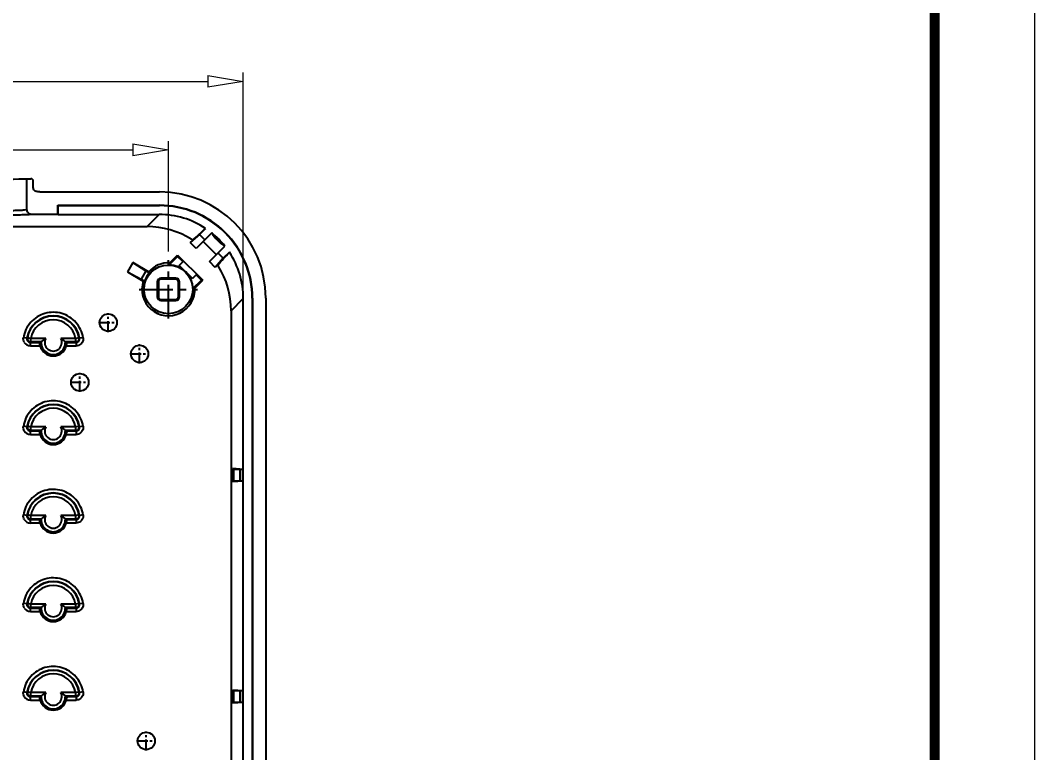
# Model space of a CAD drawing. Header units: millimetres. Extents: x 2151 to 2806, y 681 to 1136.
# Drawn here: x 2691.7 to 2806.3, y 878.3 to 961 of the extents above; entities that cross this region are included whole.
import ezdxf

# ---------------------------------------------------------------- set-up
doc = ezdxf.new("R2010")
doc.units = ezdxf.units.MM
doc.linetypes.add('CENTER', pattern=[50.8, 31.75, -6.35, 6.35, -6.35])
doc.layers.add('dim', color=82, linetype='Continuous', lineweight=9)
doc.layers.add('from', color=7, linetype='Continuous', lineweight=13)
doc.styles.add('wuwei', font='SimSun.ttf', dxfattribs={"width": 0.8, "oblique": 10})
doc.dimstyles.new('wuwei', dxfattribs={"dimscale": 2, "dimtxt": 2.5, "dimasz": 1.5, "dimexe": 0.3, "dimexo": 0.3, "dimgap": 0.5, "dimtad": 1, "dimdsep": 46, "dimtxsty": 'wuwei', "dimblk": 'CLOSEDBLANK', "dimcen": 0, "dimclrd": 42, "dimclre": 40, "dimclrt": 74, "dimazin": 2, "dimtfac": 1, "dimtofl": 0, "dimtmove": 0, "dimatfit": 3, "dimfxl": 1, "dimlwd": 5, "dimlwe": 5, "dimarcsym": 0})

# ---------------------------------------------------------------- blocks, each defined once
blk = doc.blocks.new('_ClosedBlank')
at = {"color": 0, "linetype": 'ByBlock', "lineweight": -2}
for p, q in [((-1, 0.167), (0, 0)), ((-1, 0.167), (-1, -0.167)), ((0, 0), (-1, -0.167))]:
    blk.add_line(p, q, dxfattribs=at)
blk = doc.blocks.new('*D3')
at = {"layer": 'Defpoints', "color": 0}
for p in [(2716.92, 954.08), (2504, 929.56), (2716.92, 929.56)]:
    blk.add_point(p, dxfattribs=at)
at = {"layer": 'dim', "color": 40, "lineweight": 5}
for p, q in [((2504, 930.56), (2504, 955.08)), ((2716.92, 930.56), (2716.92, 955.08))]:
    blk.add_line(p, q, dxfattribs=at)
at = {"layer": 'dim', "color": 42, "lineweight": 5}
blk.add_line((2508, 954.08), (2712.92, 954.08), dxfattribs=at)
at = {"layer": 'dim', "color": 42, "lineweight": 5, "xscale": 4, "yscale": 4, "zscale": 4, "rotation": 180}
blk.add_blockref('_ClosedBlank', (2504, 954.08), dxfattribs=at)
at = {"layer": 'dim', "color": 42, "lineweight": 5, "xscale": 4, "yscale": 4, "zscale": 4}
blk.add_blockref('_ClosedBlank', (2716.92, 954.08), dxfattribs=at)
at = {"layer": 'dim', "color": 74, "insert": (2610.46, 957.58), "char_height": 5, "attachment_point": 5, "style": 'wuwei'}
blk.add_mtext('212.92', dxfattribs=at)
blk = doc.blocks.new('*D8')
at = {"layer": 'Defpoints', "color": 0}
for p in [(2708.46, 946.35), (2642.96, 934.27), (2708.46, 933.88)]:
    blk.add_point(p, dxfattribs=at)
at = {"layer": 'dim', "color": 40, "lineweight": 5}
for p, q in [((2642.96, 935.27), (2642.96, 947.34)), ((2708.46, 934.88), (2708.46, 947.34))]:
    blk.add_line(p, q, dxfattribs=at)
at = {"layer": 'dim', "color": 42, "lineweight": 5}
blk.add_line((2646.96, 946.35), (2704.46, 946.35), dxfattribs=at)
at = {"layer": 'dim', "color": 42, "lineweight": 5, "xscale": 4, "yscale": 4, "zscale": 4, "rotation": 180}
blk.add_blockref('_ClosedBlank', (2642.96, 946.35), dxfattribs=at)
at = {"layer": 'dim', "color": 42, "lineweight": 5, "xscale": 4, "yscale": 4, "zscale": 4}
blk.add_blockref('_ClosedBlank', (2708.46, 946.35), dxfattribs=at)
at = {"layer": 'dim', "color": 74, "insert": (2675.71, 949.84), "char_height": 5, "attachment_point": 5, "style": 'wuwei'}
blk.add_mtext('65.5', dxfattribs=at)

msp = doc.modelspace()

# ---------------------------------------------------------------- linework, layer by layer
at = {"color": 7, "linetype": 'Continuous'}
for p, q in [((2692.463, 943.096), (2692.913, 943.096)), ((2692.463, 939.595), (2692.463, 943.096)), ((2693.213, 942.096), (2693.213, 942.796)), ((2693.963, 941.596), (2707.47, 941.596)), ((2695.963, 940.094), (2707.467, 940.094)), ((2695.963, 939.094), (2695.963, 940.094)), ((2695.963, 940.094), (2696.003, 940.054)), ((2696.003, 940.054), (2707.467, 940.054)), ((2696.003, 939.054), (2696.003, 940.054)), ((2707.467, 940.094), (2707.467, 940.054)), ((2693.213, 939.094), (2695.963, 939.094)), ((2695.963, 939.094), (2696.003, 939.054)), ((2696.003, 939.054), (2707.427, 939.054)), ((2706.053, 937.68), (2707.427, 939.054)), ((2644.963, 937.68), (2706.053, 937.68)), ((2713.357, 936.975), (2711.602, 935.22)), ((2711.974, 936.79), (2712.664, 937.48)), ((2711.974, 936.79), (2710.93, 935.891)), ((2711.602, 935.22), (2710.93, 935.891)), ((2712.573, 936.191), (2711.974, 936.79)), ((2713.87, 934.519), (2712.386, 936.004)), ((2713.086, 933.735), (2714.842, 935.49)), ((2714.657, 934.107), (2714.058, 934.706)), ((2715.347, 934.797), (2714.657, 934.107)), ((2704.433, 933.615), (2703.833, 932.576)), ((2706.232, 932.577), (2704.433, 933.615)), ((2704.433, 933.615), (2705.914, 932.685)), ((2708.556, 933.372), (2709.507, 934.323)), ((2708.614, 933.576), (2708.556, 933.372)), ((2708.614, 933.576), (2709.507, 934.469)), ((2709.507, 934.323), (2709.507, 934.469)), ((2709.507, 934.469), (2712.336, 931.641)), ((2710.106, 933.724), (2709.507, 934.323)), ((2709.684, 933.302), (2710.178, 933.796)), ((2713.758, 933.063), (2713.086, 933.735)), ((2714.657, 934.107), (2713.758, 933.063)), ((2703.833, 932.576), (2705.379, 931.759)), ((2703.833, 932.576), (2705.632, 931.538)), ((2705.914, 932.685), (2705.379, 931.759)), ((2706.303, 932.46), (2705.914, 932.685)), ((2711.169, 931.817), (2709.684, 933.302)), ((2705.379, 931.759), (2705.769, 931.534)), ((2707.213, 931.446), (2707.331, 931.446)), ((2707.213, 931.446), (2707.213, 929.746)), ((2707.331, 931.446), (2707.331, 929.746)), ((2709.313, 931.846), (2707.613, 931.846)), ((2707.613, 931.846), (2707.613, 931.728)), ((2709.313, 931.728), (2707.613, 931.728)), ((2709.313, 931.846), (2709.313, 931.728)), ((2709.713, 931.446), (2709.595, 931.446)), ((2709.595, 929.746), (2709.595, 931.446)), ((2709.713, 929.746), (2709.713, 931.446)), ((2711.169, 931.817), (2711.662, 932.311)), ((2711.239, 930.689), (2712.19, 931.641)), ((2711.442, 930.747), (2712.336, 931.641)), ((2712.19, 931.641), (2711.591, 932.24)), ((2712.19, 931.641), (2712.336, 931.641)), ((2711.239, 930.689), (2711.442, 930.747)), ((2707.213, 929.746), (2707.331, 929.746)), ((2707.613, 929.464), (2709.313, 929.464)), ((2707.613, 929.346), (2707.613, 929.464)), ((2707.613, 929.346), (2709.313, 929.346)), ((2709.313, 929.346), (2709.313, 929.464)), ((2709.713, 929.746), (2709.595, 929.746)), ((2715.547, 928.186), (2716.921, 929.56)), ((2716.921, 871.493), (2716.921, 929.56)), ((2717.961, 929.6), (2717.921, 929.6)), ((2717.921, 929.6), (2717.921, 809.592)), ((2717.961, 929.6), (2717.961, 809.592)), ((2719.463, 929.603), (2719.463, 809.589)), ((2715.547, 928.186), (2715.547, 871.596)), ((2692.489, 925.072), (2692.094, 925.136)), ((2692.934, 925.052), (2692.541, 925.123)), ((2692.883, 924.609), (2693.952, 924.609)), ((2692.883, 924.21), (2692.883, 924.609)), ((2694.608, 925.052), (2692.934, 925.052)), ((2692.934, 924.652), (2692.934, 925.052)), ((2694.096, 924.652), (2692.934, 924.652)), ((2693.963, 924.62), (2694.063, 924.62)), ((2697.99, 925.052), (2696.317, 925.052)), ((2697.991, 924.652), (2696.83, 924.652)), ((2696.862, 924.62), (2696.962, 924.62)), ((2696.974, 924.609), (2698.042, 924.609)), ((2698.385, 925.123), (2697.991, 925.052)), ((2697.991, 925.052), (2697.991, 924.652)), ((2698.042, 924.609), (2698.042, 924.21)), ((2698.831, 925.136), (2698.437, 925.072)), ((2692.883, 924.21), (2693.988, 924.21)), ((2696.937, 924.21), (2698.042, 924.21)), ((2692.489, 915.072), (2692.094, 915.136)), ((2692.934, 915.052), (2692.541, 915.123)), ((2692.883, 914.609), (2693.952, 914.609)), ((2692.883, 914.21), (2692.883, 914.609)), ((2692.883, 914.21), (2693.988, 914.21)), ((2694.608, 915.052), (2692.934, 915.052)), ((2692.934, 914.652), (2692.934, 915.052)), ((2694.096, 914.652), (2692.934, 914.652)), ((2693.963, 914.62), (2694.063, 914.62)), ((2697.99, 915.052), (2696.317, 915.052)), ((2697.991, 914.652), (2696.83, 914.652)), ((2696.862, 914.62), (2696.962, 914.62)), ((2696.937, 914.21), (2698.042, 914.21)), ((2696.974, 914.609), (2698.042, 914.609)), ((2698.385, 915.123), (2697.991, 915.052)), ((2697.991, 915.052), (2697.991, 914.652)), ((2698.042, 914.609), (2698.042, 914.21)), ((2698.831, 915.136), (2698.437, 915.072)), ((2716.921, 910.256), (2715.721, 910.346)), ((2715.721, 910.346), (2715.721, 908.846)), ((2715.814, 910.253), (2715.721, 910.346)), ((2716.876, 910.254), (2715.814, 910.253)), ((2715.814, 910.253), (2715.814, 908.939)), ((2716.561, 908.939), (2716.561, 910.253)), ((2716.876, 910.254), (2716.921, 910.256)), ((2716.876, 908.938), (2716.876, 910.254)), ((2715.814, 908.939), (2715.721, 908.846)), ((2716.921, 908.936), (2715.721, 908.846)), ((2716.876, 908.938), (2715.814, 908.939)), ((2716.876, 908.938), (2716.921, 908.936)), ((2692.489, 905.072), (2692.094, 905.136)), ((2692.934, 905.052), (2692.541, 905.123)), ((2694.608, 905.052), (2692.934, 905.052)), ((2692.934, 904.652), (2692.934, 905.052)), ((2697.99, 905.052), (2696.317, 905.052)), ((2698.385, 905.123), (2697.991, 905.052)), ((2697.991, 905.052), (2697.991, 904.652)), ((2698.831, 905.136), (2698.437, 905.072)), ((2692.883, 904.609), (2693.952, 904.609)), ((2692.883, 904.21), (2692.883, 904.609)), ((2692.883, 904.21), (2693.988, 904.21)), ((2694.096, 904.652), (2692.934, 904.652)), ((2693.963, 904.62), (2694.063, 904.62)), ((2697.991, 904.652), (2696.83, 904.652)), ((2696.862, 904.62), (2696.962, 904.62)), ((2696.937, 904.21), (2698.042, 904.21)), ((2696.974, 904.609), (2698.042, 904.609)), ((2698.042, 904.609), (2698.042, 904.21)), ((2692.489, 895.072), (2692.094, 895.136)), ((2692.934, 895.052), (2692.541, 895.123)), ((2692.883, 894.609), (2693.952, 894.609)), ((2692.883, 894.21), (2692.883, 894.609)), ((2694.608, 895.052), (2692.934, 895.052)), ((2692.934, 894.652), (2692.934, 895.052)), ((2694.096, 894.652), (2692.934, 894.652)), ((2693.963, 894.62), (2694.063, 894.62)), ((2697.99, 895.052), (2696.317, 895.052)), ((2697.991, 894.652), (2696.83, 894.652)), ((2696.862, 894.62), (2696.962, 894.62)), ((2696.974, 894.609), (2698.042, 894.609)), ((2698.385, 895.123), (2697.991, 895.052)), ((2697.991, 895.052), (2697.991, 894.652)), ((2698.042, 894.609), (2698.042, 894.21)), ((2698.831, 895.136), (2698.437, 895.072)), ((2692.883, 894.21), (2693.988, 894.21)), ((2696.937, 894.21), (2698.042, 894.21)), ((2692.489, 885.072), (2692.094, 885.136)), ((2692.934, 885.052), (2692.541, 885.123)), ((2692.883, 884.609), (2693.952, 884.609)), ((2692.883, 884.21), (2692.883, 884.609)), ((2694.608, 885.052), (2692.934, 885.052)), ((2692.934, 884.652), (2692.934, 885.052)), ((2694.096, 884.652), (2692.934, 884.652)), ((2693.963, 884.62), (2694.063, 884.62)), ((2697.99, 885.052), (2696.317, 885.052)), ((2697.991, 884.652), (2696.83, 884.652)), ((2696.862, 884.62), (2696.962, 884.62)), ((2696.974, 884.609), (2698.042, 884.609)), ((2698.385, 885.123), (2697.991, 885.052)), ((2697.991, 885.052), (2697.991, 884.652)), ((2698.042, 884.609), (2698.042, 884.21)), ((2698.831, 885.136), (2698.437, 885.072)), ((2716.921, 885.256), (2715.721, 885.346)), ((2715.814, 885.253), (2715.721, 885.346)), ((2715.721, 885.346), (2715.721, 883.846)), ((2716.876, 885.254), (2715.814, 885.253)), ((2715.814, 885.253), (2715.814, 883.939)), ((2716.561, 883.939), (2716.561, 885.253)), ((2716.876, 885.254), (2716.921, 885.256)), ((2716.876, 883.938), (2716.876, 885.254)), ((2692.883, 884.21), (2693.988, 884.21)), ((2696.937, 884.21), (2698.042, 884.21)), ((2715.814, 883.939), (2715.721, 883.846)), ((2716.921, 883.936), (2715.721, 883.846)), ((2716.876, 883.938), (2715.814, 883.939)), ((2716.876, 883.938), (2716.921, 883.936))]:
    msp.add_line(p, q, dxfattribs=at)
at = {"color": 1, "linetype": 'CENTER', "ltscale": 0.119341}
for p, q in [((2708.463, 927.314), (2708.463, 933.878)), ((2705.181, 930.596), (2711.745, 930.596))]:
    msp.add_line(p, q, dxfattribs=at)
at = {"color": 1, "linetype": 'CENTER', "ltscale": 0.039162}
for p, q in [((2701.677, 925.769), (2701.677, 927.923)), ((2700.6, 926.846), (2702.754, 926.846)), ((2705.213, 922.233), (2705.213, 924.387)), ((2704.136, 923.31), (2706.29, 923.31)), ((2698.463, 919.007), (2698.463, 921.184)), ((2698.463, 919.007), (2698.463, 921.184)), ((2698.463, 919.007), (2698.463, 921.184)), ((2697.374, 920.096), (2699.551, 920.096)), ((2697.374, 920.096), (2699.551, 920.096)), ((2697.374, 920.096), (2699.551, 920.096))]:
    msp.add_line(p, q, dxfattribs=at)
at = {"color": 1, "linetype": 'CENTER', "ltscale": 0.038953}
for p, q in [((2705.963, 878.525), (2705.963, 880.667)), ((2704.891, 879.596), (2707.034, 879.596))]:
    msp.add_line(p, q, dxfattribs=at)
at = {"color": 7, "linetype": 'Continuous'}
for centre, radius in [((2708.463, 930.596), 2.75), ((2701.677, 926.846), 0.979), ((2705.213, 923.31), 0.979), ((2705.963, 879.596), 0.974)]:
    msp.add_circle(centre, radius, dxfattribs=at)
at = {"color": 3, "linetype": 'Continuous'}
msp.add_circle((2698.463, 920.096), 0.99, dxfattribs=at)
at = {"color": 7, "linetype": 'Continuous'}
for centre, radius, start, end in [((2692.913, 942.796), 0.3, 0.01107, 89.97959), ((2693.058, 939.676), 0.601, 187.73231, 284.85246), ((2707.469, 929.602), 10.492, 359.98763, 90.01237), ((2707.469, 929.602), 10.452, 359.98759, 90.01241), ((2706.053, 928.181), 9.499, 57.87717, 90.00316), ((2706.079, 928.222), 9.451, 57.1677, 57.88247), ((2708.463, 930.596), 2.984, 87.09389, 138.39846), ((2708.463, 930.596), 2.853, 139.19957, 160.80043), ((2764.41, 968.13), 68.181, 211.42937, 211.54459), ((2708.463, 930.596), 2.777, 1.9227, 88.07729), ((2706.088, 928.213), 9.451, 32.11753, 32.8323), ((2706.048, 928.186), 9.499, 359.99736, 32.12231), ((2708.463, 930.596), 2.984, 161.60154, 2.90611), ((2703.953, 864.244), 67.315, 88.45467, 88.57137), ((2707.613, 931.446), 0.4, 90, 180), ((2707.613, 931.446), 0.282, 90, 180), ((2709.313, 931.446), 0.4, 0, 90), ((2709.313, 931.446), 0.282, 0, 90), ((2707.613, 929.746), 0.4, 180, 270), ((2707.613, 929.746), 0.282, 180, 270), ((2709.313, 929.746), 0.4, 270, 0), ((2709.313, 929.746), 0.282, 270, 0), ((2695.463, 924.596), 3.012, 9.10237, 170.89755), ((2695.463, 924.596), 2.969, 10.2257, 169.77419), ((2695.463, 924.596), 2.569, 10.22852, 169.77324), ((2692.884, 925.01), 0.801, 210.57414, 269.98147), ((2692.882, 925.008), 0.399, 170.87638, 270.15357), ((2698.009, 919.44), 7.887, 133.89315, 134.42085), ((2695.463, 924.596), 1.4, 178.99954, 1.00046), ((2695.463, 924.596), 1.368, 177.63893, 2.36107), ((2695.463, 924.596), 0.968, 151.89844, 28.10156), ((2695.662, 924.545), 1.319, 345.2528, 352.68796), ((2693.995, 921.604), 4.232, 45.25541, 45.46668), ((2697.99, 925.053), 0.4, 270.10403, 10.12189), ((2693.529, 919.316), 6.956, 49.55496, 50.10248), ((2698.043, 925.008), 0.399, 269.85542, 9.24643), ((2693.092, 919.62), 7.635, 45.57116, 46.11627), ((2695.463, 924.596), 1.524, 194.67807, 345.32193), ((2695.463, 914.596), 3.012, 9.10237, 170.89755), ((2695.463, 914.596), 2.969, 10.2257, 169.77419), ((2695.463, 914.596), 2.569, 10.22852, 169.77324), ((2692.884, 915.01), 0.801, 210.57414, 269.98147), ((2692.882, 915.008), 0.399, 170.87638, 270.15357), ((2698.009, 909.44), 7.887, 133.89315, 134.42085), ((2695.463, 914.596), 1.524, 194.67807, 345.32193), ((2695.463, 914.596), 1.4, 178.99954, 1.00046), ((2695.463, 914.596), 1.368, 177.63893, 2.36107), ((2695.463, 914.596), 0.968, 151.89844, 28.10156), ((2695.662, 914.545), 1.319, 345.2528, 352.68796), ((2693.995, 911.604), 4.232, 45.25541, 45.46668), ((2697.99, 915.053), 0.4, 270.10403, 10.12189), ((2693.529, 909.316), 6.956, 49.55496, 50.10248), ((2698.043, 915.008), 0.399, 269.85542, 9.24643), ((2693.092, 909.62), 7.635, 45.57116, 46.11627), ((2695.463, 904.596), 3.012, 9.10237, 170.89755), ((2695.463, 904.596), 2.969, 10.2257, 169.77419), ((2695.463, 904.596), 2.569, 10.22852, 169.77324), ((2692.882, 905.008), 0.399, 170.87638, 270.15357), ((2698.009, 899.44), 7.887, 133.89315, 134.42085), ((2695.463, 904.596), 0.968, 151.89844, 28.10156), ((2697.99, 905.053), 0.4, 270.10403, 10.12189), ((2698.043, 905.008), 0.399, 269.85542, 9.24643), ((2693.092, 899.62), 7.635, 45.57116, 46.11627), ((2692.884, 905.01), 0.801, 210.57414, 269.98147), ((2695.463, 904.596), 1.524, 194.67807, 345.32193), ((2695.463, 904.596), 1.4, 178.99954, 1.00046), ((2695.463, 904.596), 1.368, 177.63893, 2.36107), ((2695.662, 904.545), 1.319, 345.2528, 352.68796), ((2693.995, 901.604), 4.232, 45.25541, 45.46668), ((2693.529, 899.316), 6.956, 49.55496, 50.10248), ((2695.463, 894.596), 3.012, 9.10237, 170.89755), ((2695.463, 894.596), 2.969, 10.2257, 169.77419), ((2695.463, 894.596), 2.569, 10.22852, 169.77324), ((2692.884, 895.01), 0.801, 210.57414, 269.98147), ((2692.882, 895.008), 0.399, 170.87638, 270.15357), ((2698.009, 889.44), 7.887, 133.89315, 134.42085), ((2695.463, 894.596), 1.4, 178.99954, 1.00046), ((2695.463, 894.596), 1.368, 177.63893, 2.36107), ((2695.463, 894.596), 0.968, 151.89844, 28.10156), ((2693.995, 891.604), 4.232, 45.25541, 45.46668), ((2697.99, 895.053), 0.4, 270.10403, 10.12189), ((2693.529, 889.316), 6.956, 49.55496, 50.10248), ((2698.043, 895.008), 0.399, 269.85542, 9.24643), ((2693.092, 889.62), 7.635, 45.57116, 46.11627), ((2695.463, 894.596), 1.524, 194.67807, 345.32193), ((2695.662, 894.545), 1.319, 345.2528, 352.68796), ((2695.463, 884.596), 3.012, 9.10237, 170.89755), ((2695.463, 884.596), 2.969, 10.2257, 169.77419), ((2695.463, 884.596), 2.569, 10.22852, 169.77324), ((2692.884, 885.01), 0.801, 210.57414, 269.98147), ((2692.882, 885.008), 0.399, 170.87638, 270.15357), ((2698.009, 879.44), 7.887, 133.89315, 134.42085), ((2695.463, 884.596), 1.4, 178.99954, 1.00046), ((2695.463, 884.596), 1.368, 177.63893, 2.36107), ((2695.463, 884.596), 0.968, 151.89844, 28.10156), ((2695.662, 884.545), 1.319, 345.2528, 352.68796), ((2693.995, 881.604), 4.232, 45.25541, 45.46668), ((2697.99, 885.053), 0.4, 270.10403, 10.12189), ((2693.529, 879.316), 6.956, 49.55496, 50.10248), ((2698.043, 885.008), 0.399, 269.85542, 9.24643), ((2693.092, 879.62), 7.635, 45.57116, 46.11627), ((2695.463, 884.596), 1.524, 194.67807, 345.32193)]:
    msp.add_arc(centre, radius, start, end, dxfattribs=at)
for centre, major_axis, ratio, start_param, end_param in [((2689.463, 943.096), (3, 0), 0.0174551, -3.1415927, 0), ((2707.455, 929.589), (-8.496, -8.496), 0.9987828, 2.3568035, 3.9263818), ((2707.415, 929.548), (-6.726, -6.726), 0.9987828, -2.940559, -2.3568035), ((2732.719, 954.852), (133.604, 120.188), 0.0027979, 1.7189515, 1.73003), ((2730.237, 952.371), (16.237, 16.237), 0.4137094, -3.2523452, -3.0308401), ((2707.415, 929.548), (-6.726, -6.726), 0.9987828, 3.0308401, 3.2523452), ((2732.719, 954.852), (120.188, 133.604), 0.0027979, -1.73003, -1.7189515), ((2707.415, 929.548), (-6.726, -6.726), 0.9987828, 2.3568035, 2.940559)]:
    msp.add_ellipse(centre, major_axis=major_axis, ratio=ratio, start_param=start_param, end_param=end_param, dxfattribs=at)
for points, start_tangent, end_tangent in [([(2693.963, 941.596), (2693.733, 941.61), (2693.525, 941.659), (2693.354, 941.756), (2693.243, 941.915), (2693.213, 942.096)], (-1, -0.0000325), (-0.0000015, 1)), ([(2692.463, 939.595), (2692.36, 939.561), (2692.06, 939.529), (2691.584, 939.502), (2690.963, 939.481), (2690.239, 939.468), (2689.463, 939.464)], (-0.0025618, -0.9999967), (-1, -0.000008)), ([(2693.213, 939.094), (2693.081, 939.061), (2692.705, 939.029), (2692.109, 939.002), (2691.334, 938.981), (2690.432, 938.968), (2689.463, 938.964)], (-0.1382549, -0.9903967), (-1, -0.0000033)), ([(2698.831, 925.133), (2698.549, 926.05), (2698.024, 926.85), (2697.297, 927.472), (2696.426, 927.869), (2695.479, 928.007), (2694.531, 927.878), (2693.656, 927.49), (2692.924, 926.875), (2692.385, 926.069), (2692.094, 925.121)], (-0.1581998, 0.9874071), (-0.1581998, -0.9874071)), ([(2692.195, 924.603), (2692.098, 924.86), (2692.094, 925.121)], (-0.5084538, 0.8610893), (0.158023, 0.9874354)), ([(2692.541, 925.123), (2692.567, 924.895), (2692.628, 924.796)], (-0.1793016, -0.9837942), (0.6412926, -0.7672964)), ([(2692.628, 924.796), (2692.714, 924.719), (2692.934, 924.652)], (0.6412926, -0.7672964), (0.9999894, -0.0046023)), ([(2693.988, 924.21), (2693.955, 924.377), (2693.945, 924.515), (2693.949, 924.596)], (-0.2533877, 0.9673648), (0.12877, 0.9916745)), ([(2693.949, 924.596), (2693.952, 924.609)], (0.12877, 0.9916745), (0.7102542, 0.7039453)), ([(2694.096, 924.652), (2694.161, 924.713), (2694.29, 924.826), (2694.446, 924.945), (2694.608, 925.052)], (0.7215251, 0.6923883), (0.8576234, 0.5142782)), ([(2696.83, 924.652), (2696.764, 924.713), (2696.635, 924.826), (2696.479, 924.945), (2696.317, 925.052)], (-0.7215251, 0.6923883), (-0.8576234, 0.5142782)), ([(2696.977, 924.596), (2696.98, 924.515), (2696.97, 924.377)], (0.12877, -0.9916745), (-0.1259547, -0.992036)), ([(2698.831, 925.133), (2698.827, 924.86), (2698.731, 924.603), (2698.551, 924.393), (2698.313, 924.257), (2698.042, 924.21)], (0.1580239, -0.9874353), (-1, -0.0000752)), ([(2698.831, 915.133), (2698.549, 916.05), (2698.024, 916.85), (2697.297, 917.472), (2696.426, 917.869), (2695.479, 918.007), (2694.531, 917.878), (2693.656, 917.49), (2692.924, 916.875), (2692.385, 916.069), (2692.094, 915.121)], (-0.1581998, 0.9874071), (-0.1581998, -0.9874071)), ([(2692.195, 914.603), (2692.098, 914.86), (2692.094, 915.121)], (-0.5084538, 0.8610893), (0.158023, 0.9874354)), ([(2692.541, 915.123), (2692.567, 914.895), (2692.628, 914.796)], (-0.1793016, -0.9837942), (0.6412926, -0.7672964)), ([(2692.628, 914.796), (2692.714, 914.719), (2692.934, 914.652)], (0.6412926, -0.7672964), (0.9999894, -0.0046023)), ([(2693.988, 914.21), (2693.955, 914.377), (2693.945, 914.515), (2693.949, 914.596)], (-0.2533877, 0.9673648), (0.12877, 0.9916745)), ([(2693.949, 914.596), (2693.952, 914.609)], (0.12877, 0.9916745), (0.7102542, 0.7039453)), ([(2694.096, 914.652), (2694.161, 914.713), (2694.29, 914.826), (2694.446, 914.945), (2694.608, 915.052)], (0.7215251, 0.6923883), (0.8576234, 0.5142782)), ([(2696.83, 914.652), (2696.764, 914.713), (2696.635, 914.826), (2696.479, 914.945), (2696.317, 915.052)], (-0.7215251, 0.6923883), (-0.8576234, 0.5142782)), ([(2696.977, 914.596), (2696.98, 914.515), (2696.97, 914.377)], (0.12877, -0.9916745), (-0.1259547, -0.992036)), ([(2698.831, 915.133), (2698.827, 914.86), (2698.731, 914.603), (2698.551, 914.393), (2698.313, 914.257), (2698.042, 914.21)], (0.1580239, -0.9874353), (-1, -0.0000752)), ([(2698.831, 905.133), (2698.549, 906.05), (2698.024, 906.85), (2697.297, 907.472), (2696.426, 907.869), (2695.479, 908.007), (2694.531, 907.878), (2693.656, 907.49), (2692.924, 906.875), (2692.385, 906.069), (2692.094, 905.121)], (-0.1581998, 0.9874071), (-0.1581998, -0.9874071)), ([(2692.195, 904.603), (2692.098, 904.86), (2692.094, 905.121)], (-0.5084538, 0.8610893), (0.158023, 0.9874354)), ([(2692.541, 905.123), (2692.567, 904.895), (2692.628, 904.796)], (-0.1793016, -0.9837942), (0.6412926, -0.7672964)), ([(2694.096, 904.652), (2694.161, 904.713), (2694.29, 904.826), (2694.446, 904.945), (2694.608, 905.052)], (0.7215251, 0.6923883), (0.8576234, 0.5142782)), ([(2696.83, 904.652), (2696.764, 904.713), (2696.635, 904.826), (2696.479, 904.945), (2696.317, 905.052)], (-0.7215251, 0.6923883), (-0.8576234, 0.5142782)), ([(2698.831, 905.133), (2698.827, 904.86), (2698.731, 904.603), (2698.551, 904.393), (2698.313, 904.257), (2698.042, 904.21)], (0.1580239, -0.9874353), (-1, -0.0000752)), ([(2692.628, 904.796), (2692.714, 904.719), (2692.934, 904.652)], (0.6412926, -0.7672964), (0.9999894, -0.0046023)), ([(2693.988, 904.21), (2693.955, 904.377), (2693.945, 904.515), (2693.949, 904.596)], (-0.2533877, 0.9673648), (0.12877, 0.9916745)), ([(2693.949, 904.596), (2693.952, 904.609)], (0.12877, 0.9916745), (0.7102542, 0.7039453)), ([(2696.977, 904.596), (2696.98, 904.515), (2696.97, 904.377)], (0.12877, -0.9916745), (-0.1259547, -0.992036)), ([(2698.831, 895.133), (2698.549, 896.05), (2698.024, 896.85), (2697.297, 897.472), (2696.426, 897.869), (2695.479, 898.007), (2694.531, 897.878), (2693.656, 897.49), (2692.924, 896.875), (2692.385, 896.069), (2692.094, 895.121)], (-0.1581998, 0.9874071), (-0.1581998, -0.9874071)), ([(2692.195, 894.603), (2692.098, 894.86), (2692.094, 895.121)], (-0.5084538, 0.8610893), (0.158023, 0.9874354)), ([(2692.541, 895.123), (2692.567, 894.895), (2692.628, 894.796)], (-0.1793016, -0.9837942), (0.6412926, -0.7672964)), ([(2692.628, 894.796), (2692.714, 894.719), (2692.934, 894.652)], (0.6412926, -0.7672964), (0.9999894, -0.0046023)), ([(2693.988, 894.21), (2693.955, 894.377), (2693.945, 894.515), (2693.949, 894.596)], (-0.2533877, 0.9673648), (0.12877, 0.9916745)), ([(2693.949, 894.596), (2693.952, 894.609)], (0.12877, 0.9916745), (0.7102542, 0.7039453)), ([(2694.096, 894.652), (2694.161, 894.713), (2694.29, 894.826), (2694.446, 894.945), (2694.608, 895.052)], (0.7215251, 0.6923883), (0.8576234, 0.5142782)), ([(2696.83, 894.652), (2696.764, 894.713), (2696.635, 894.826), (2696.479, 894.945), (2696.317, 895.052)], (-0.7215251, 0.6923883), (-0.8576234, 0.5142782)), ([(2696.977, 894.596), (2696.98, 894.515), (2696.97, 894.377)], (0.12877, -0.9916745), (-0.1259547, -0.992036)), ([(2698.831, 895.133), (2698.827, 894.86), (2698.731, 894.603), (2698.551, 894.393), (2698.313, 894.257), (2698.042, 894.21)], (0.1580239, -0.9874353), (-1, -0.0000752)), ([(2698.831, 885.133), (2698.549, 886.05), (2698.024, 886.85), (2697.297, 887.472), (2696.426, 887.869), (2695.479, 888.007), (2694.531, 887.878), (2693.656, 887.49), (2692.924, 886.875), (2692.385, 886.069), (2692.094, 885.121)], (-0.1581998, 0.9874071), (-0.1581998, -0.9874071)), ([(2692.195, 884.603), (2692.098, 884.86), (2692.094, 885.121)], (-0.5084538, 0.8610893), (0.158023, 0.9874354)), ([(2692.541, 885.123), (2692.567, 884.895), (2692.628, 884.796)], (-0.1793016, -0.9837942), (0.6412926, -0.7672964)), ([(2692.628, 884.796), (2692.714, 884.719), (2692.934, 884.652)], (0.6412926, -0.7672964), (0.9999894, -0.0046023)), ([(2693.988, 884.21), (2693.955, 884.377), (2693.945, 884.515), (2693.949, 884.596)], (-0.2533877, 0.9673648), (0.12877, 0.9916745)), ([(2693.949, 884.596), (2693.952, 884.609)], (0.12877, 0.9916745), (0.7102542, 0.7039453)), ([(2694.096, 884.652), (2694.161, 884.713), (2694.29, 884.826), (2694.446, 884.945), (2694.608, 885.052)], (0.7215251, 0.6923883), (0.8576234, 0.5142782)), ([(2696.83, 884.652), (2696.764, 884.713), (2696.635, 884.826), (2696.479, 884.945), (2696.317, 885.052)], (-0.7215251, 0.6923883), (-0.8576234, 0.5142782)), ([(2696.977, 884.596), (2696.98, 884.515), (2696.97, 884.377)], (0.12877, -0.9916745), (-0.1259547, -0.992036)), ([(2698.831, 885.133), (2698.827, 884.86), (2698.731, 884.603), (2698.551, 884.393), (2698.313, 884.257), (2698.042, 884.21)], (0.1580239, -0.9874353), (-1, -0.0000752))]:
    msp.add_spline(points, degree=3, dxfattribs=dict(at, start_tangent=start_tangent, end_tangent=end_tangent))
at = {"layer": 'from'}
msp.add_lwpolyline([(2151.068, 680.947), (2806.279, 680.947), (2806.279, 1136.259), (2151.068, 1136.259)], close=True, dxfattribs=at)
at = {"layer": 'from', "const_width": 1.129}
msp.add_lwpolyline([(2162.36, 692.239), (2162.36, 1124.967), (2794.987, 1124.967), (2794.987, 692.239), (2162.36, 692.239)], dxfattribs=at)

# ---------------------------------------------------------------- dimensions: what is measured, and where the dimension line sits
at = {"layer": 'dim', "color": 7}
dim = msp.add_linear_dim(base=(2716.921, 954.081), p1=(2504.004, 929.56), p2=(2716.921, 929.56), dimstyle='wuwei', override={"dimasz": 2, "dimexe": 0.49975, "dimexo": 0.49975, "dimgap": 0.49975}, dxfattribs=at)
dim.commit()
dim.dimension.update_dxf_attribs({"geometry": '*D3', "text_midpoint": (2610.463, 954.081), "dimtype": 160})
dim = msp.add_linear_dim(base=(2708.463, 946.345), p1=(2642.963, 934.273), p2=(2708.463, 933.878), dimstyle='wuwei', override={"dimasz": 2, "dimexe": 0.49975, "dimexo": 0.49975, "dimgap": 0.49975}, dxfattribs=at)
dim.commit()
dim.dimension.update_dxf_attribs({"geometry": '*D8', "text_midpoint": (2675.713, 949.845)})

doc.saveas('drawing.dxf')
